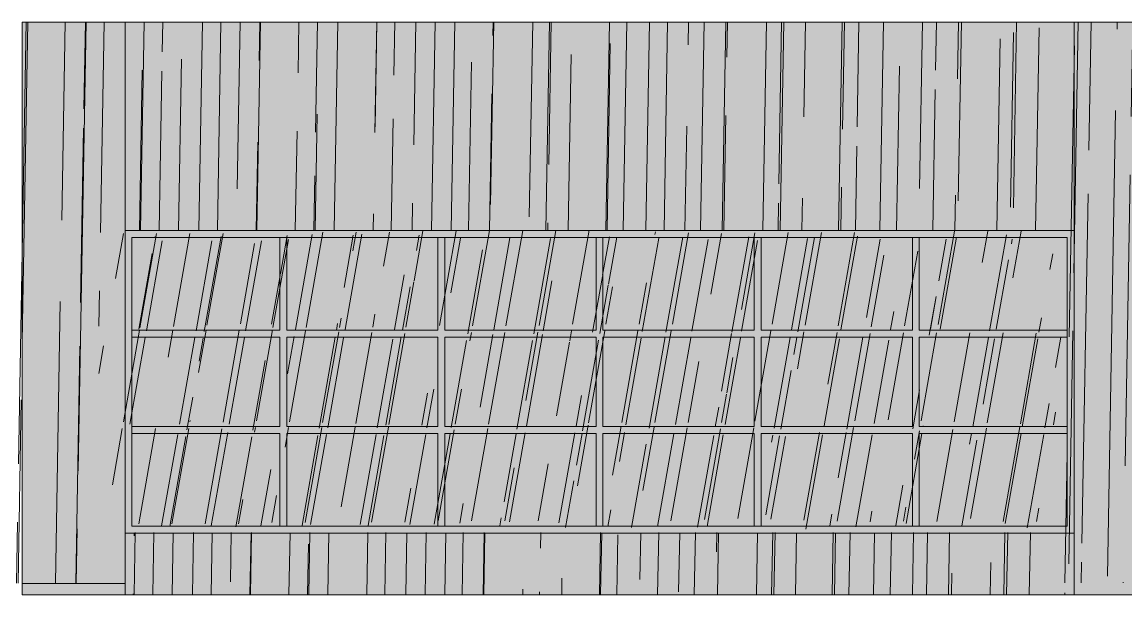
# Model space of a CAD drawing. Header units: millimetres. Extents: x 0 to 1313252738, y -131 to 560100888.
# Drawn here: x 1312655552 to 1312660374, y 560067491 to 560069991 of the extents above; entities that cross this region are included whole.
import ezdxf

# ---------------------------------------------------------------- set-up
doc = ezdxf.new("R2010")
doc.units = ezdxf.units.MM
doc.layers.get('0').update_dxf_attribs({"lineweight": 0})
pattern_1 = [(89, (-104260.4458594322, 71361.33415567875), (-244.2089098525694, 563.1478032884614), [3810, -508, 1270, -254]), (89, (-104381.5307447744, 71701.31915967402), (-342.201459612802, -248.0655426270803), [762, -83.81999999999998, 1524, -190.5]), (89, (-104474.0965211989, 71492.08278751341), (-147.1029423393508, 1323.568886290058), [2032, -355.6, 1016, -254])]
pattern_2 = [(80, (-104260.4458594322, 71361.33415567875), (-128.6095167712489, 499.3104559889228), [3200.399999999999, -426.7199999999999, 1066.799999999999, -213.3599999999999]), (80, (-104316.2292155248, 71659.31665757523), (-316.507289489987, -160.8426471839531), [640.0799999999996, -70.40879999999996, 1280.159999999999, -160.0199999999999]), (80, (-104420.521866694, 71497.88558567906), (51.87834091008591, 1117.439842725262), [1706.879999999999, -298.7039999999999, 853.4399999999997, -213.3599999999999])]

msp = doc.modelspace()

# ---------------------------------------------------------------- hatches: boundary and pattern name
at = {"true_color": 0xbb8a63, "transparency": 33554582}
h = msp.add_hatch(color=23, dxfattribs=at)
h.dxf.hatch_style = 1
h.paths.add_polyline_path([(1312656001.963835, 560069990.5227103), (1312655551.963835, 560069990.5227103), (1312655551.963835, 560067540.5227115), (1312656001.963835, 560067540.5227115), (1312656001.963835, 560067790.5227103), (1312656001.963835, 560069080.5227103)])
at = {"transparency": 33554687}
h = msp.add_hatch(dxfattribs=at)
h.set_pattern_fill('AR-RROOF', color=256, scale=10, angle=89)
h.set_pattern_definition(pattern_1)
h.paths.add_polyline_path([(1312656001.963835, 560069990.5227103), (1312655551.963835, 560069990.5227103), (1312655551.963835, 560067540.5227115), (1312656001.963835, 560067540.5227115), (1312656001.963835, 560067790.5227103)])
at = {"true_color": 0xbb8a63, "transparency": 33554582}
h = msp.add_hatch(color=23, dxfattribs=at)
h.dxf.hatch_style = 1
h.paths.add_polyline_path([(1312660146.963835, 560069990.5227103), (1312656001.963835, 560069990.5227103), (1312656001.963835, 560069080.5227103), (1312656692.793835, 560069080.5227103), (1312656830.963835, 560069080.5227103), (1312660146.963835, 560069080.5227102)])
at = {"transparency": 33554687}
h = msp.add_hatch(dxfattribs=at)
h.set_pattern_fill('AR-RROOF', color=256, scale=10, angle=89)
h.set_pattern_definition(pattern_1)
h.paths.add_polyline_path([(1312660146.963835, 560069990.5227103), (1312656001.963835, 560069990.5227103), (1312656001.963835, 560069080.5227103), (1312656692.793835, 560069080.5227103), (1312656830.963835, 560069080.5227103), (1312660146.963835, 560069080.5227102)])
at = {"true_color": 0xbb8a63, "transparency": 33554582}
h = msp.add_hatch(color=23, dxfattribs=at)
h.dxf.hatch_style = 1
h.paths.add_polyline_path([(1312660646.963835, 560069990.5227103), (1312660146.963835, 560069990.5227103), (1312660146.963835, 560069080.5227102), (1312660146.963835, 560067790.5227102), (1312660146.963835, 560067490.522711), (1312660646.963835, 560067490.522711)])
at = {"transparency": 33554687}
h = msp.add_hatch(dxfattribs=at)
h.set_pattern_fill('AR-RROOF', color=256, scale=10, angle=89)
h.set_pattern_definition(pattern_1)
h.paths.add_polyline_path([(1312660646.963835, 560069990.5227103), (1312660146.963835, 560069990.5227103), (1312660146.963835, 560067540.522711), (1312660646.963835, 560067540.522711)])
at = {"true_color": 0xd8af79, "transparency": 33554687}
h = msp.add_hatch(color=43, dxfattribs=at)
h.dxf.hatch_style = 1
h.paths.add_polyline_path([(1312658059.463835, 560069050.5227102), (1312657398.623835, 560069050.5227102), (1312657398.623835, 560068645.52271), (1312658059.463835, 560068645.52271)], flags=0)
h.paths.add_polyline_path([(1312657368.623835, 560069050.5227102), (1312656707.793835, 560069050.5227102), (1312656707.793835, 560068645.5227102), (1312657368.623834, 560068645.52271)], flags=0)
h.paths.add_polyline_path([(1312656677.793835, 560069050.5227102), (1312656031.963835, 560069050.5227102), (1312656031.963835, 560068645.5227103), (1312656677.793835, 560068645.5227102)], flags=0)
h.paths.add_polyline_path([(1312656677.793835, 560068615.5227102), (1312656031.963835, 560068615.5227103), (1312656031.963835, 560068225.5227097), (1312656677.793835, 560068225.5227097)], flags=0)
h.paths.add_polyline_path([(1312657368.623834, 560068615.5227102), (1312656707.793835, 560068615.5227102), (1312656707.793835, 560068225.5227097), (1312657368.623835, 560068225.5227097)], flags=0)
h.paths.add_polyline_path([(1312658059.463835, 560068615.5227097), (1312657398.623835, 560068615.5227102), (1312657398.623835, 560068225.5227097), (1312658059.463835, 560068225.5227095)], flags=0)
h.paths.add_polyline_path([(1312658750.283835, 560068615.5227097), (1312658089.463835, 560068615.5227097), (1312658089.463835, 560068225.5227095), (1312658750.283835, 560068225.5227093)], flags=0)
h.paths.add_polyline_path([(1312658750.283835, 560069050.5227102), (1312658089.463835, 560069050.5227102), (1312658089.463835, 560068645.52271), (1312658750.283835, 560068645.5227097)], flags=0)
h.paths.add_polyline_path([(1312659441.113835, 560069050.5227102), (1312658780.283834, 560069050.5227102), (1312658780.283834, 560068645.5227097), (1312659441.113835, 560068645.5227097)], flags=0)
h.paths.add_polyline_path([(1312660116.963835, 560069050.5227102), (1312659471.113835, 560069050.5227102), (1312659471.113835, 560068645.5227097), (1312660116.963835, 560068645.5227097)], flags=0)
h.paths.add_polyline_path([(1312660116.963835, 560068615.5227097), (1312659471.113835, 560068615.5227097), (1312659471.113835, 560068225.5227093), (1312660116.963835, 560068225.5227091)], flags=0)
h.paths.add_polyline_path([(1312659441.113835, 560068615.5227097), (1312658780.283834, 560068615.5227097), (1312658780.283834, 560068225.5227093), (1312659441.113835, 560068225.5227093)], flags=0)
h.paths.add_polyline_path([(1312660116.963835, 560068195.5227091), (1312659471.113835, 560068195.5227091), (1312659471.113835, 560067790.5227102), (1312660116.963835, 560067790.5227102)], flags=0)
h.paths.add_polyline_path([(1312659441.113835, 560068195.5227093), (1312658780.283835, 560068195.5227093), (1312658780.283834, 560067790.5227102), (1312659441.113835, 560067790.5227102)], flags=0)
h.paths.add_polyline_path([(1312658059.463835, 560068195.5227093), (1312657398.623835, 560068195.5227095), (1312657398.623835, 560067790.5227102), (1312658059.463835, 560067790.5227102)], flags=0)
h.paths.add_polyline_path([(1312658750.283835, 560068195.5227093), (1312658089.463835, 560068195.5227093), (1312658089.463835, 560067790.5227102), (1312658750.283835, 560067790.5227102)], flags=0)
h.paths.add_polyline_path([(1312657368.623835, 560068195.5227095), (1312656707.793835, 560068195.5227097), (1312656707.793835, 560067790.5227103), (1312657368.623835, 560067790.5227102)], flags=0)
h.paths.add_polyline_path([(1312656677.793835, 560068195.5227097), (1312656031.963834, 560068195.5227097), (1312656031.963835, 560067790.5227103), (1312656677.793835, 560067790.5227103)], flags=0)
h.paths.add_polyline_path([(1312660116.963835, 560068645.5227097), (1312659471.113835, 560068645.5227097), (1312659471.113835, 560069050.5227102), (1312659441.113835, 560069050.5227102), (1312659441.113835, 560068645.5227097), (1312658780.283834, 560068645.5227097), (1312658780.283834, 560069050.5227102), (1312658750.283835, 560069050.5227102), (1312658750.283835, 560068645.5227097), (1312658089.463835, 560068645.52271), (1312658089.463835, 560069050.5227102), (1312658059.463835, 560069050.5227102), (1312658059.463835, 560068645.52271), (1312657398.623835, 560068645.52271), (1312657398.623835, 560069050.5227102), (1312657368.623835, 560069050.5227102), (1312657368.623834, 560068645.52271), (1312656707.793835, 560068645.5227102), (1312656707.793835, 560069050.5227102), (1312656677.793835, 560069050.5227102), (1312656677.793835, 560068645.5227102), (1312656031.963835, 560068645.5227103), (1312656031.963835, 560068615.5227103), (1312656677.793835, 560068615.5227102), (1312656677.793835, 560068225.5227097), (1312656031.963835, 560068225.5227097), (1312656031.963835, 560068195.5227097), (1312656677.793835, 560068195.5227097), (1312656677.793835, 560067790.5227103), (1312656707.793835, 560067790.5227103), (1312656707.793835, 560068195.5227097), (1312657368.623835, 560068195.5227095), (1312657368.623835, 560067790.5227102), (1312657398.623835, 560067790.5227102), (1312657398.623835, 560068195.5227095), (1312658059.463835, 560068195.5227093), (1312658059.463835, 560067790.5227102), (1312658089.463835, 560067790.5227102), (1312658089.463835, 560068195.5227093), (1312658750.283835, 560068195.5227093), (1312658750.283835, 560067790.5227102), (1312658780.283834, 560067790.5227102), (1312658780.283835, 560068195.5227093), (1312659441.113835, 560068195.5227093), (1312659441.113835, 560067790.5227102), (1312659471.113835, 560067790.5227102), (1312659471.113835, 560068195.5227091), (1312660116.963835, 560068195.5227091), (1312660116.963835, 560068225.5227091), (1312659471.113835, 560068225.5227093), (1312659471.113835, 560068615.5227097), (1312660116.963835, 560068615.5227097)], flags=0)
h.paths.add_polyline_path([(1312656707.793835, 560068615.5227102), (1312657368.623834, 560068615.5227102), (1312657368.623835, 560068225.5227097), (1312656707.793835, 560068225.5227097)], flags=0)
h.paths.add_polyline_path([(1312657398.623835, 560068615.5227102), (1312658059.463835, 560068615.5227097), (1312658059.463835, 560068225.5227095), (1312657398.623835, 560068225.5227097)], flags=0)
h.paths.add_polyline_path([(1312658750.283835, 560068615.5227097), (1312658750.283835, 560068225.5227093), (1312658089.463835, 560068225.5227095), (1312658089.463835, 560068615.5227097)], flags=0)
h.paths.add_polyline_path([(1312658780.283834, 560068615.5227097), (1312659441.113835, 560068615.5227097), (1312659441.113835, 560068225.5227093), (1312658780.283834, 560068225.5227093)], flags=0)
h.paths.add_polyline_path([(1312660146.963835, 560069080.5227102), (1312656001.963835, 560069080.5227103), (1312656001.963835, 560067760.5227103), (1312660146.963835, 560067760.52271)])
h.paths.add_polyline_path([(1312656031.963834, 560068195.5227097), (1312656031.963835, 560069050.5227102), (1312660116.963835, 560069050.5227102), (1312660116.963835, 560067790.5227102), (1312656031.963835, 560067790.5227103)], flags=16)
h.paths.add_polyline_path([(1312656031.963834, 560068615.5227103), (1312656677.793835, 560068615.5227102), (1312656677.793835, 560068225.5227097), (1312656031.963834, 560068225.5227097)], flags=0)
at = {"true_color": 0xcf9c59, "transparency": 33554687}
h = msp.add_hatch(color=33, dxfattribs=at)
h.dxf.hatch_style = 1
h.paths.add_polyline_path([(1312656677.793835, 560069050.5227102), (1312656031.963835, 560069050.5227102), (1312656031.963835, 560068645.5227103), (1312656677.793835, 560068645.5227102)])
h.paths.add_polyline_path([(1312657368.623835, 560069050.5227102), (1312656707.793835, 560069050.5227102), (1312656707.793835, 560068645.5227102), (1312657368.623834, 560068645.52271)])
h.paths.add_polyline_path([(1312658059.463835, 560069050.5227102), (1312657398.623835, 560069050.5227102), (1312657398.623835, 560068645.52271), (1312658059.463835, 560068645.52271)])
h.paths.add_polyline_path([(1312658750.283835, 560069050.5227102), (1312658089.463835, 560069050.5227102), (1312658089.463835, 560068645.52271), (1312658750.283835, 560068645.5227097)])
h.paths.add_polyline_path([(1312659441.113835, 560069050.5227102), (1312658780.283834, 560069050.5227102), (1312658780.283834, 560068645.5227097), (1312659441.113835, 560068645.5227097)])
h.paths.add_polyline_path([(1312660116.963835, 560069050.5227102), (1312659471.113835, 560069050.5227102), (1312659471.113835, 560068645.5227097), (1312660116.963835, 560068645.5227097)])
h.paths.add_polyline_path([(1312660116.963835, 560068615.5227097), (1312659471.113835, 560068615.5227097), (1312659471.113835, 560068225.5227093), (1312660116.963835, 560068225.5227091)])
h.paths.add_polyline_path([(1312659441.113835, 560068615.5227097), (1312658780.283834, 560068615.5227097), (1312658780.283834, 560068225.5227093), (1312659441.113835, 560068225.5227093)])
h.paths.add_polyline_path([(1312658750.283835, 560068615.5227097), (1312658089.463835, 560068615.5227097), (1312658089.463835, 560068225.5227095), (1312658750.283835, 560068225.5227093)])
h.paths.add_polyline_path([(1312658059.463835, 560068615.5227097), (1312657398.623835, 560068615.5227102), (1312657398.623835, 560068225.5227097), (1312658059.463835, 560068225.5227095)])
h.paths.add_polyline_path([(1312657368.623834, 560068615.5227102), (1312656707.793835, 560068615.5227102), (1312656707.793835, 560068225.5227097), (1312657368.623835, 560068225.5227097)])
h.paths.add_polyline_path([(1312656677.793835, 560068615.5227102), (1312656031.963835, 560068615.5227103), (1312656031.963835, 560068225.5227097), (1312656677.793835, 560068225.5227097)])
h.paths.add_polyline_path([(1312656677.793835, 560068195.5227097), (1312656031.963834, 560068195.5227097), (1312656031.963835, 560067790.5227103), (1312656677.793835, 560067790.5227103)])
h.paths.add_polyline_path([(1312657368.623835, 560068195.5227095), (1312656707.793835, 560068195.5227097), (1312656707.793835, 560067790.5227103), (1312657368.623835, 560067790.5227102)])
h.paths.add_polyline_path([(1312658059.463835, 560068195.5227093), (1312657398.623835, 560068195.5227095), (1312657398.623835, 560067790.5227102), (1312658059.463835, 560067790.5227102)])
h.paths.add_polyline_path([(1312658750.283835, 560068195.5227093), (1312658089.463835, 560068195.5227093), (1312658089.463835, 560067790.5227102), (1312658750.283835, 560067790.5227102)])
h.paths.add_polyline_path([(1312659441.113835, 560068195.5227093), (1312658780.283835, 560068195.5227093), (1312658780.283834, 560067790.5227102), (1312659441.113835, 560067790.5227102)])
h.paths.add_polyline_path([(1312660116.963835, 560068195.5227091), (1312659471.113835, 560068195.5227091), (1312659471.113835, 560067790.5227102), (1312660116.963835, 560067790.5227102)])
at = {"true_color": 0xd8af79, "transparency": 33554687}
h = msp.add_hatch(color=43, dxfattribs=at)
h.dxf.hatch_style = 1
h.paths.add_polyline_path([(1312660116.963835, 560068645.5227097), (1312659471.113835, 560068645.5227097), (1312659471.113835, 560069050.5227102), (1312659441.113835, 560069050.5227102), (1312659441.113835, 560068645.5227097), (1312658780.283834, 560068645.5227097), (1312658780.283834, 560069050.5227102), (1312658750.283835, 560069050.5227102), (1312658750.283835, 560068645.5227097), (1312658089.463835, 560068645.52271), (1312658089.463835, 560069050.5227102), (1312658059.463835, 560069050.5227102), (1312658059.463835, 560068645.52271), (1312657398.623835, 560068645.52271), (1312657398.623835, 560069050.5227102), (1312657368.623835, 560069050.5227102), (1312657368.623834, 560068645.52271), (1312656707.793835, 560068645.5227102), (1312656707.793835, 560069050.5227102), (1312656677.793835, 560069050.5227102), (1312656677.793835, 560068645.5227102), (1312656031.963835, 560068645.5227103), (1312656031.963835, 560068615.5227103), (1312656677.793835, 560068615.5227102), (1312656677.793835, 560068225.5227097), (1312656031.963835, 560068225.5227097), (1312656031.963835, 560068195.5227097), (1312656677.793835, 560068195.5227097), (1312656677.793835, 560067790.5227103), (1312656707.793835, 560067790.5227103), (1312656707.793835, 560068195.5227097), (1312657368.623835, 560068195.5227095), (1312657368.623835, 560067790.5227102), (1312657398.623835, 560067790.5227102), (1312657398.623835, 560068195.5227095), (1312658059.463835, 560068195.5227093), (1312658059.463835, 560067790.5227102), (1312658089.463835, 560067790.5227102), (1312658089.463835, 560068195.5227093), (1312658750.283835, 560068195.5227093), (1312658750.283835, 560067790.5227102), (1312658780.283834, 560067790.5227102), (1312658780.283835, 560068195.5227093), (1312659441.113835, 560068195.5227093), (1312659441.113835, 560067790.5227102), (1312659471.113835, 560067790.5227102), (1312659471.113835, 560068195.5227091), (1312660116.963835, 560068195.5227091), (1312660116.963835, 560068225.5227091), (1312659471.113835, 560068225.5227093), (1312659471.113835, 560068615.5227097), (1312660116.963835, 560068615.5227097)])
h.paths.add_polyline_path([(1312656707.793835, 560068615.5227102), (1312657368.623834, 560068615.5227102), (1312657368.623835, 560068225.5227097), (1312656707.793835, 560068225.5227097)], flags=16)
h.paths.add_polyline_path([(1312657398.623835, 560068615.5227102), (1312658059.463835, 560068615.5227097), (1312658059.463835, 560068225.5227095), (1312657398.623835, 560068225.5227097)], flags=16)
h.paths.add_polyline_path([(1312658750.283835, 560068615.5227097), (1312658750.283835, 560068225.5227093), (1312658089.463835, 560068225.5227095), (1312658089.463835, 560068615.5227097)], flags=16)
h.paths.add_polyline_path([(1312658780.283834, 560068615.5227097), (1312659441.113835, 560068615.5227097), (1312659441.113835, 560068225.5227093), (1312658780.283834, 560068225.5227093)], flags=16)
at = {"true_color": 0x000000, "transparency": 33554687}
h = msp.add_hatch(dxfattribs=at)
h.set_pattern_fill('AR-RROOF', color=18, scale=8.400000000000002, angle=80)
h.set_pattern_definition(pattern_2)
h.paths.add_polyline_path([(1312656677.793835, 560069050.5227102), (1312656031.963835, 560069050.5227102), (1312656031.963835, 560068645.5227103), (1312656677.793835, 560068645.5227102)])
h = msp.add_hatch(dxfattribs=at)
h.set_pattern_fill('AR-RROOF', color=18, scale=8.400000000000002, angle=80)
h.set_pattern_definition(pattern_2)
h.paths.add_polyline_path([(1312657368.623835, 560069050.5227102), (1312656707.793835, 560069050.5227102), (1312656707.793835, 560068645.5227102), (1312657368.623834, 560068645.52271)])
h = msp.add_hatch(dxfattribs=at)
h.set_pattern_fill('AR-RROOF', color=18, scale=8.400000000000002, angle=80)
h.set_pattern_definition(pattern_2)
h.paths.add_polyline_path([(1312658059.463835, 560069050.5227102), (1312657398.623835, 560069050.5227102), (1312657398.623835, 560068645.52271), (1312658059.463835, 560068645.52271)])
h = msp.add_hatch(dxfattribs=at)
h.set_pattern_fill('AR-RROOF', color=18, scale=8.400000000000002, angle=80)
h.set_pattern_definition(pattern_2)
h.paths.add_polyline_path([(1312658750.283835, 560069050.5227102), (1312658089.463835, 560069050.5227102), (1312658089.463835, 560068645.52271), (1312658750.283835, 560068645.5227097)])
h = msp.add_hatch(dxfattribs=at)
h.set_pattern_fill('AR-RROOF', color=18, scale=8.400000000000002, angle=80)
h.set_pattern_definition(pattern_2)
h.paths.add_polyline_path([(1312659441.113835, 560069050.5227102), (1312658780.283834, 560069050.5227102), (1312658780.283834, 560068645.5227097), (1312659441.113835, 560068645.5227097)])
h = msp.add_hatch(dxfattribs=at)
h.set_pattern_fill('AR-RROOF', color=18, scale=8.400000000000002, angle=80)
h.set_pattern_definition(pattern_2)
h.paths.add_polyline_path([(1312660116.963835, 560069050.5227102), (1312659471.113835, 560069050.5227102), (1312659471.113835, 560068645.5227097), (1312660116.963835, 560068645.5227097)])
h = msp.add_hatch(dxfattribs=at)
h.set_pattern_fill('AR-RROOF', color=18, scale=8.400000000000002, angle=80)
h.set_pattern_definition(pattern_2)
h.paths.add_polyline_path([(1312656677.793835, 560068615.5227102), (1312656031.963835, 560068615.5227103), (1312656031.963835, 560068225.5227097), (1312656677.793835, 560068225.5227097)])
h = msp.add_hatch(dxfattribs=at)
h.set_pattern_fill('AR-RROOF', color=18, scale=8.400000000000002, angle=80)
h.set_pattern_definition(pattern_2)
h.paths.add_polyline_path([(1312657368.623834, 560068615.5227102), (1312656707.793835, 560068615.5227102), (1312656707.793835, 560068225.5227097), (1312657368.623835, 560068225.5227097)])
h = msp.add_hatch(dxfattribs=at)
h.set_pattern_fill('AR-RROOF', color=18, scale=8.400000000000002, angle=80)
h.set_pattern_definition(pattern_2)
h.paths.add_polyline_path([(1312658059.463835, 560068615.5227097), (1312657398.623835, 560068615.5227102), (1312657398.623835, 560068225.5227097), (1312658059.463835, 560068225.5227095)])
h = msp.add_hatch(dxfattribs=at)
h.set_pattern_fill('AR-RROOF', color=18, scale=8.400000000000002, angle=80)
h.set_pattern_definition(pattern_2)
h.paths.add_polyline_path([(1312658750.283835, 560068615.5227097), (1312658089.463835, 560068615.5227097), (1312658089.463835, 560068225.5227095), (1312658750.283835, 560068225.5227093)])
h = msp.add_hatch(dxfattribs=at)
h.set_pattern_fill('AR-RROOF', color=18, scale=8.400000000000002, angle=80)
h.set_pattern_definition(pattern_2)
h.paths.add_polyline_path([(1312659441.113835, 560068615.5227097), (1312658780.283834, 560068615.5227097), (1312658780.283834, 560068225.5227093), (1312659441.113835, 560068225.5227093)])
h = msp.add_hatch(dxfattribs=at)
h.set_pattern_fill('AR-RROOF', color=18, scale=8.400000000000002, angle=80)
h.set_pattern_definition(pattern_2)
h.paths.add_polyline_path([(1312660116.963835, 560068615.5227097), (1312659471.113835, 560068615.5227097), (1312659471.113835, 560068225.5227093), (1312660116.963835, 560068225.5227091)])
h = msp.add_hatch(dxfattribs=at)
h.set_pattern_fill('AR-RROOF', color=18, scale=8.400000000000002, angle=80)
h.set_pattern_definition(pattern_2)
h.paths.add_polyline_path([(1312656677.793835, 560068195.5227097), (1312656031.963834, 560068195.5227097), (1312656031.963835, 560067790.5227103), (1312656677.793835, 560067790.5227103)])
h = msp.add_hatch(dxfattribs=at)
h.set_pattern_fill('AR-RROOF', color=18, scale=8.400000000000002, angle=80)
h.set_pattern_definition(pattern_2)
h.paths.add_polyline_path([(1312657368.623835, 560068195.5227095), (1312656707.793835, 560068195.5227097), (1312656707.793835, 560067790.5227103), (1312657368.623835, 560067790.5227102)])
h = msp.add_hatch(dxfattribs=at)
h.set_pattern_fill('AR-RROOF', color=18, scale=8.400000000000002, angle=80)
h.set_pattern_definition(pattern_2)
h.paths.add_polyline_path([(1312658059.463835, 560068195.5227093), (1312657398.623835, 560068195.5227095), (1312657398.623835, 560067790.5227102), (1312658059.463835, 560067790.5227102)])
h = msp.add_hatch(dxfattribs=at)
h.set_pattern_fill('AR-RROOF', color=18, scale=8.400000000000002, angle=80)
h.set_pattern_definition(pattern_2)
h.paths.add_polyline_path([(1312658750.283835, 560068195.5227093), (1312658089.463835, 560068195.5227093), (1312658089.463835, 560067790.5227102), (1312658750.283835, 560067790.5227102)])
h = msp.add_hatch(dxfattribs=at)
h.set_pattern_fill('AR-RROOF', color=18, scale=8.400000000000002, angle=80)
h.set_pattern_definition(pattern_2)
h.paths.add_polyline_path([(1312659441.113835, 560068195.5227093), (1312658780.283835, 560068195.5227093), (1312658780.283834, 560067790.5227102), (1312659441.113835, 560067790.5227102)])
h = msp.add_hatch(dxfattribs=at)
h.set_pattern_fill('AR-RROOF', color=18, scale=8.400000000000002, angle=80)
h.set_pattern_definition(pattern_2)
h.paths.add_polyline_path([(1312660116.963835, 560068195.5227091), (1312659471.113835, 560068195.5227091), (1312659471.113835, 560067790.5227102), (1312660116.963835, 560067790.5227102)])
at = {"true_color": 0xbb8a63, "transparency": 33554582}
h = msp.add_hatch(color=23, dxfattribs=at)
h.dxf.hatch_style = 1
h.paths.add_polyline_path([(1312660146.963835, 560067760.52271), (1312656001.963835, 560067760.5227103), (1312656001.963835, 560067490.5227115), (1312660146.963835, 560067490.522711), (1312660146.963835, 560067540.522711)])
at = {"transparency": 33554687}
h = msp.add_hatch(dxfattribs=at)
h.set_pattern_fill('AR-RROOF', color=256, scale=10, angle=89)
h.set_pattern_definition(pattern_1)
h.paths.add_polyline_path([(1312660146.963835, 560067760.52271), (1312656001.963835, 560067760.5227103), (1312656001.963835, 560067540.5227115), (1312656001.963835, 560067490.5227115), (1312660146.963835, 560067490.522711), (1312660146.963835, 560067540.522711)])
at = {"true_color": 0xbb8a63, "transparency": 33554582}
h = msp.add_hatch(color=23, dxfattribs=at)
h.dxf.hatch_style = 1
h.paths.add_polyline_path([(1312656001.963835, 560067540.5227115), (1312655551.963835, 560067540.5227115), (1312655551.963835, 560067490.5227115), (1312656001.963835, 560067490.5227115)])

# ---------------------------------------------------------------- linework, layer by layer
for p, q in [((1312655551.963835, 560069990.5227103), (1312655551.963835, 560067490.5227103)), ((1312655551.963835, 560069990.5227103), (1312663823.753746, 560069990.5227103)), ((1312656001.963835, 560069990.5227103), (1312656001.963835, 560067490.5227103)), ((1312660146.963835, 560069990.5227103), (1312660146.963835, 560067490.5227103)), ((1312656001.963835, 560067790.5227103), (1312656001.963835, 560069080.5227103)), ((1312656001.963835, 560069080.5227103), (1312660146.963835, 560069080.5227102)), ((1312656001.963835, 560069080.5227103), (1312656001.963835, 560067790.5227103)), ((1312656001.963835, 560069080.5227103), (1312656830.963835, 560069080.5227103)), ((1312656001.963835, 560069080.5227103), (1312656692.793835, 560069080.5227103)), ((1312660146.963835, 560069080.5227102), (1312660146.963835, 560067790.5227102)), ((1312656031.963835, 560069050.5227102), (1312656031.963834, 560068645.5227103)), ((1312656031.963835, 560069050.5227102), (1312660116.963835, 560069050.5227102)), ((1312656031.963835, 560069050.5227102), (1312656031.963835, 560068735.5227103)), ((1312656031.963835, 560069050.5227102), (1312656031.963835, 560068195.5227097)), ((1312656677.793835, 560069050.5227102), (1312656677.793835, 560068645.5227102)), ((1312656707.793835, 560069050.5227102), (1312656707.793835, 560068645.5227102)), ((1312657368.623835, 560069050.5227102), (1312657368.623834, 560068645.52271)), ((1312657398.623835, 560069050.5227102), (1312657398.623835, 560068645.52271)), ((1312658059.463835, 560069050.5227102), (1312658059.463835, 560068645.52271)), ((1312658089.463835, 560069050.5227102), (1312658089.463835, 560068645.52271)), ((1312658750.283835, 560069050.5227102), (1312658750.283835, 560068645.52271)), ((1312658780.283834, 560069050.5227102), (1312658780.283834, 560068645.52271)), ((1312659441.113835, 560069050.5227097), (1312659441.113835, 560068645.5227097)), ((1312659471.113835, 560069050.5227097), (1312659471.113835, 560068645.5227097)), ((1312660116.963835, 560069050.5227102), (1312660116.963835, 560067790.5227102)), ((1312656031.963835, 560068645.5227103), (1312656677.793835, 560068645.5227102)), ((1312656707.793835, 560068645.5227102), (1312657368.623835, 560068645.52271)), ((1312657398.623835, 560068645.52271), (1312658059.463835, 560068645.52271)), ((1312658089.463835, 560068645.52271), (1312658750.283835, 560068645.5227097)), ((1312658780.283834, 560068645.5227097), (1312659441.113835, 560068645.5227097)), ((1312659471.113835, 560068645.5227097), (1312660116.963835, 560068645.5227097)), ((1312656031.963834, 560068615.5227103), (1312656031.963834, 560068225.5227097)), ((1312656031.963835, 560068615.5227103), (1312656677.793835, 560068615.5227102)), ((1312656677.793835, 560068615.5227102), (1312656677.793835, 560068225.5227097)), ((1312656707.793835, 560068615.5227102), (1312657368.623835, 560068615.5227102)), ((1312656707.793835, 560068615.5227102), (1312656707.793835, 560068225.5227097)), ((1312657368.623834, 560068615.5227102), (1312657368.623835, 560068225.5227097)), ((1312657398.623835, 560068615.5227102), (1312658059.463835, 560068615.5227097)), ((1312657398.623835, 560068615.5227102), (1312657398.623835, 560068225.5227097)), ((1312658059.463835, 560068615.52271), (1312658059.463835, 560068225.5227093)), ((1312658089.463835, 560068615.5227097), (1312658750.283835, 560068615.5227097)), ((1312658089.463835, 560068615.52271), (1312658089.463835, 560068225.5227093)), ((1312658750.283835, 560068615.5227097), (1312658750.283835, 560068225.5227093)), ((1312658780.283834, 560068615.5227097), (1312659441.113835, 560068615.5227097)), ((1312658780.283834, 560068615.5227097), (1312658780.283834, 560068225.5227093)), ((1312659441.113835, 560068615.5227097), (1312659441.113835, 560068225.5227093)), ((1312659471.113835, 560068615.5227097), (1312660116.963835, 560068615.5227097)), ((1312659471.113835, 560068615.5227097), (1312659471.113835, 560068225.5227093)), ((1312656031.963834, 560068225.5227097), (1312656677.793835, 560068225.5227097)), ((1312656031.963834, 560068195.5227097), (1312656031.963835, 560067790.5227103)), ((1312656031.963834, 560068195.5227097), (1312656677.793835, 560068195.5227097)), ((1312656677.793835, 560068195.5227097), (1312656677.793835, 560067790.5227102)), ((1312656707.793835, 560068225.5227097), (1312657368.623835, 560068225.5227097)), ((1312656707.793835, 560068195.5227097), (1312657368.623835, 560068195.5227095)), ((1312656707.793835, 560068195.5227097), (1312656707.793835, 560067790.5227102)), ((1312657368.623835, 560068195.5227093), (1312657368.623835, 560067790.5227102)), ((1312657398.623835, 560068225.5227097), (1312658059.463835, 560068225.5227095)), ((1312657398.623835, 560068195.5227095), (1312658059.463835, 560068195.5227093)), ((1312657398.623835, 560068195.5227095), (1312657398.623835, 560067790.5227102)), ((1312658059.463835, 560068195.5227091), (1312658059.463835, 560067790.5227102)), ((1312658089.463835, 560068225.5227095), (1312658750.283835, 560068225.5227093)), ((1312658089.463835, 560068195.5227093), (1312658750.283835, 560068195.5227093)), ((1312658089.463835, 560068195.5227091), (1312658089.463835, 560067790.5227102)), ((1312658750.283835, 560068195.5227091), (1312658750.283835, 560067790.5227102)), ((1312658780.283834, 560068225.5227093), (1312659441.113835, 560068225.5227093)), ((1312658780.283834, 560068195.5227093), (1312659441.113835, 560068195.5227093)), ((1312658780.283835, 560068195.5227091), (1312658780.283834, 560067790.5227102)), ((1312659441.113835, 560068195.5227093), (1312659441.113835, 560067790.5227097)), ((1312659471.113835, 560068225.5227093), (1312660116.963835, 560068225.5227091)), ((1312659471.113835, 560068195.5227091), (1312660116.963835, 560068195.5227091)), ((1312659471.113835, 560068195.5227093), (1312659471.113835, 560067790.5227097)), ((1312656001.963835, 560067490.5227103), (1312656001.963835, 560067790.5227103)), ((1312656001.963835, 560067760.5227103), (1312660146.963835, 560067760.52271)), ((1312656031.963834, 560067790.5227103), (1312660116.963835, 560067790.5227102)), ((1312655551.963835, 560067490.5227115), (1312655551.963835, 560067540.5227115)), ((1312655551.963835, 560067540.5227115), (1312656001.963835, 560067540.5227115)), ((1312660146.963835, 560067490.522711), (1312660146.963835, 560067540.522711)), ((1312655551.963835, 560067490.5227115), (1312663823.753746, 560067490.5227107))]:
    msp.add_line(p, q)

doc.saveas('drawing.dxf')
